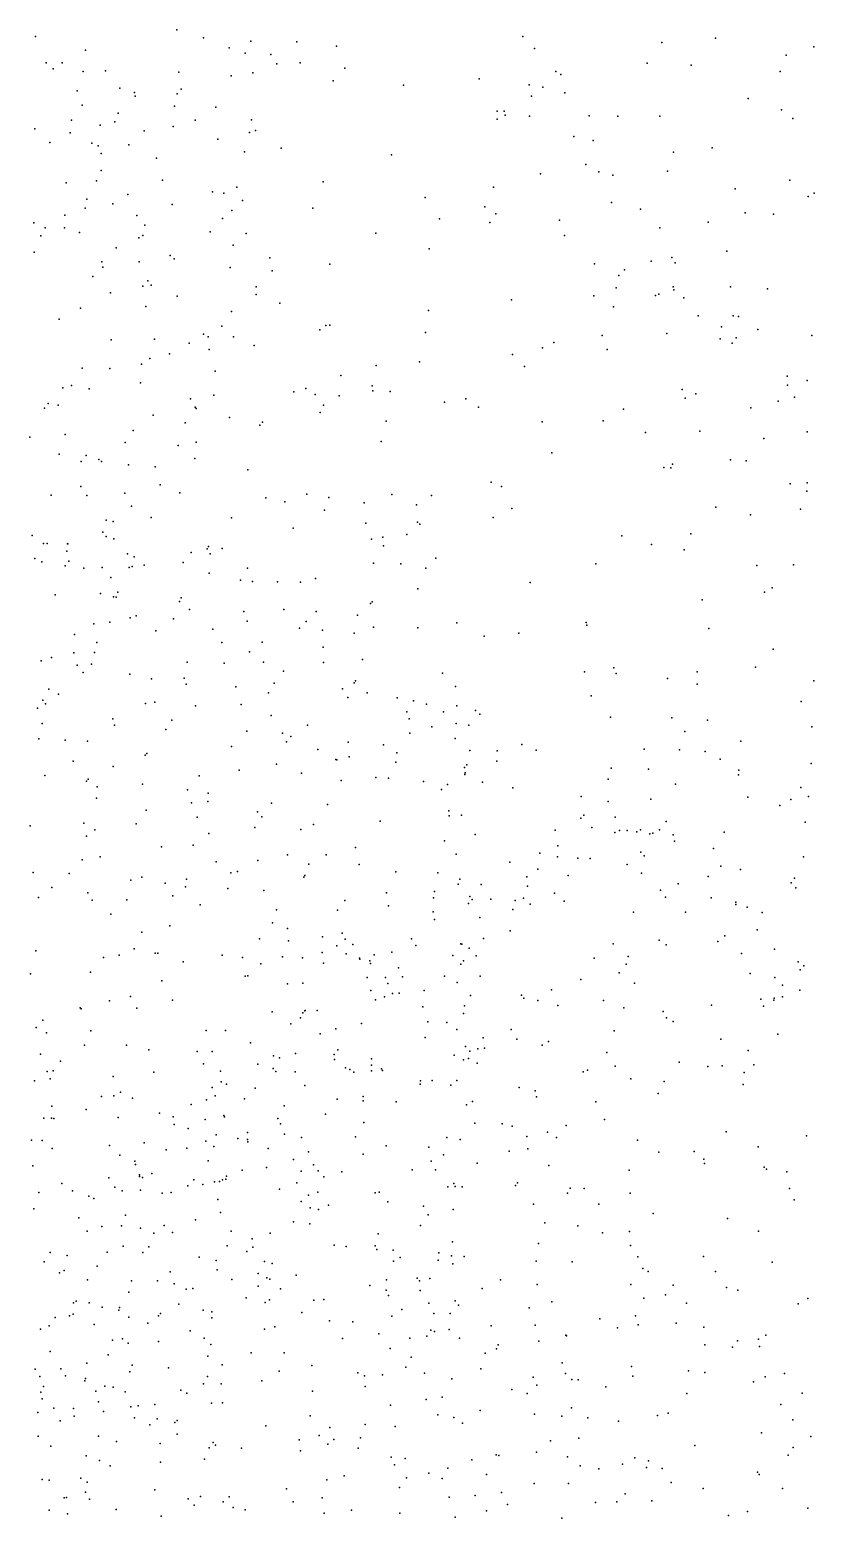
# Model space of a CAD drawing. Header units: metres. Extents: x -25 to 25, y -27.7 to 27.8.
# Drawn here: x 0.207 to 0.913, y -2.668 to -1.329 of the extents above; entities that cross this region are included whole.
import ezdxf

# ---------------------------------------------------------------- set-up
doc = ezdxf.new("R2010")
doc.units = ezdxf.units.M

msp = doc.modelspace()

# ---------------------------------------------------------------- linework, layer by layer
for p in [(0.2122, -1.3354, 10.229), (0.3394, -1.3293, 10.3843), (0.3634, -1.3366, 5.705), (0.6509, -1.3353, -5.2643), (0.8243, -1.3369, -5.6002), (0.2573, -1.3476, 16.4367), (0.3866, -1.3457, 5.7754), (0.4011, -1.3503, 6.1132), (0.4062, -1.3396, 5.9021), (0.4242, -1.3516, -13.1021), (0.4474, -1.3401, 20.7031), (0.4832, -1.344, -28.0215), (0.6615, -1.3462, 18.4857), (0.776, -1.3409, 17.9086), (0.888, -1.352, -5.7046), (0.9128, -1.3448, 4.0642), (0.222, -1.359, 11.182), (0.2283, -1.3645, -1.333), (0.2362, -1.3591, 16.7248), (0.4294, -1.3599, -4.9566), (0.4504, -1.3589, 8.0916), (0.4908, -1.3638, -5.023), (0.7628, -1.3594, -5.4333), (0.8024, -1.3611, 3.9296), (0.2552, -1.3668, 21.7826), (0.2754, -1.3663, 10.3442), (0.3414, -1.3674, -13.022), (0.3885, -1.3707, 10.8419), (0.4079, -1.3681, 10.6593), (0.4802, -1.3753, 22.0591), (0.5434, -1.379, -13.2035), (0.6115, -1.3735, -5.1761), (0.6567, -1.3787, 18.321), (0.6806, -1.3669, 18.1164), (0.6852, -1.3695, -5.5089), (0.8824, -1.3667, 18.8479), (0.2499, -1.3842, 5.4969), (0.2883, -1.3818, 26.429), (0.3015, -1.3856, 26.2651), (0.3021, -1.389, 11.0096), (0.3399, -1.387, -15.5383), (0.3433, -1.3828, 5.6411), (0.6587, -1.3891, 22.3791), (0.6688, -1.381, 18.2127), (0.6888, -1.3861, 18.5684), (0.8537, -1.3912, 17.8546), (0.2544, -1.397, -1.4054), (0.2866, -1.4043, 26.1635), (0.3375, -1.3979, 10.927), (0.3745, -1.3989, 10.7423), (0.6279, -1.4024, -5.8168), (0.6341, -1.4024, 23.0375), (0.8836, -1.4012, -6.4525), (0.2118, -1.4185, 25.9535), (0.2448, -1.4106, -1.076), (0.2706, -1.415, -12.9359), (0.2837, -1.412, 26.3473), (0.3363, -1.4162, 10.5978), (0.3561, -1.4107, 6.2942), (0.4066, -1.4103, -4.9117), (0.6278, -1.4097, 22.8736), (0.635, -1.4062, 22.6613), (0.657, -1.407, -5.2214), (0.7107, -1.4067, -13.3079), (0.7364, -1.4071, 18.6424), (0.7741, -1.4069, 17.9718), (0.8939, -1.4092, -5.6596), (0.2253, -1.4306, 26.555), (0.2436, -1.422, 26.0528), (0.263, -1.4314, -4.8161), (0.31, -1.4203, 10.4875), (0.3764, -1.4276, -21.4408), (0.405, -1.4216, 5.8783), (0.4102, -1.4199, -13.0648), (0.6967, -1.4252, -1.1896), (0.7142, -1.429, 23.5537), (0.2686, -1.4336, 20.943), (0.2713, -1.4406, -1.5253), (0.2963, -1.4329, -1.1609), (0.3213, -1.4447, 6.3813), (0.4003, -1.4391, 6.1325), (0.4334, -1.4357, 21.8939), (0.5327, -1.4419, -1.1153), (0.7866, -1.4395, -13.3499), (0.8212, -1.4355, -5.2858), (0.2714, -1.4558, 10.9182), (0.6669, -1.4588, -5.643), (0.7075, -1.4505, -5.2718), (0.7193, -1.4572, 22.2251), (0.781, -1.4566, -21.9108), (0.2399, -1.467, 26.4439), (0.2673, -1.4653, 5.5226), (0.3267, -1.4645, -1.4518), (0.3934, -1.4708, 5.8184), (0.4711, -1.4661, -4.954), (0.6246, -1.4708, -5.1397), (0.7319, -1.4602, 18.1402), (0.842, -1.4723, 23.9413), (0.8912, -1.4646, -5.6107), (0.2586, -1.4818, 10.8147), (0.2818, -1.4859, 6.4639), (0.2954, -1.4776, -0.9874), (0.3715, -1.4751, -13.0077), (0.3817, -1.4762, 6.2315), (0.3987, -1.4828, -4.8814), (0.5629, -1.4801, -13.1835), (0.7308, -1.4847, -13.299), (0.9076, -1.4793, 18.8037), (0.9132, -1.4764, 20.6899), (0.2387, -1.496, -1.6674), (0.2569, -1.4898, 10.642), (0.3036, -1.4964, -1.024), (0.3353, -1.4866, 5.648), (0.3806, -1.4991, -22.6304), (0.3889, -1.4919, -1.3079), (0.4618, -1.4897, -13.0873), (0.5758, -1.4995, -5.073), (0.6168, -1.4887, 20.7607), (0.6266, -1.4948, -13.2323), (0.7568, -1.4908, -5.3392), (0.8511, -1.4941, -5.5308), (0.8764, -1.4951, 17.9353), (0.2109, -1.5031, -4.7751), (0.2209, -1.5074, -12.8598), (0.2383, -1.5075, 10.7358), (0.2519, -1.5116, 6.5243), (0.3107, -1.505, -1.568), (0.3694, -1.511, -1.1177), (0.402, -1.5125, 5.9836), (0.5186, -1.5124, -13.1323), (0.6212, -1.5026, 7.4859), (0.6839, -1.5006, -5.2247), (0.7741, -1.5076, 22.4256), (0.8177, -1.5024, -5.4647), (0.217, -1.5147, 26.1632), (0.2848, -1.5256, 8.3963), (0.3053, -1.5166, 6.3937), (0.3088, -1.5143, 5.5886), (0.3901, -1.523, 5.8763), (0.5667, -1.5265, 7.6922), (0.6883, -1.5143, -15.3774), (0.2112, -1.5295, -0.8568), (0.272, -1.538, -4.8017), (0.3057, -1.5381, 6.7529), (0.3335, -1.5324, 6.9044), (0.337, -1.5354, -4.838), (0.4231, -1.5346, -1.2535), (0.7154, -1.5398, -28.2304), (0.7663, -1.5376, 18.3013), (0.7849, -1.5342, 18.1626), (0.7881, -1.5389, 18.5254), (0.8346, -1.5285, 18.6478), (0.2638, -1.5512, -1.7173), (0.2728, -1.543, 21.4116), (0.3874, -1.5431, 6.1061), (0.4252, -1.5463, -4.8947), (0.4771, -1.5402, 8.0858), (0.7374, -1.5503, -5.2965), (0.7423, -1.5454, 22.7192), (0.2799, -1.5659, 6.4439), (0.3088, -1.56, 21.1407), (0.3133, -1.5553, -12.9222), (0.3163, -1.559, -1.6453), (0.4108, -1.5607, 20.9901), (0.735, -1.5615, -21.583), (0.7862, -1.5606, 21.9408), (0.7867, -1.5633, -5.371), (0.8379, -1.5607, 18.0967), (0.8712, -1.5625, -13.3704), (0.2529, -1.5799, -12.8633), (0.3115, -1.5784, 5.6465), (0.3397, -1.5691, -0.9771), (0.4108, -1.5676, -1.0684), (0.4322, -1.5753, -1.4616), (0.6406, -1.5724, -13.2135), (0.7147, -1.5686, -23.0302), (0.7326, -1.5785, 20.8396), (0.7702, -1.5684, 23.2177), (0.7733, -1.5673, -6.0678), (0.7959, -1.5706, 23.4675), (0.2335, -1.5897, 6.562), (0.3887, -1.5827, 5.972), (0.5661, -1.5819, -5.0411), (0.8086, -1.5866, 18.4348), (0.8402, -1.5868, 7.3446), (0.8451, -1.5873, -6.2423), (0.3635, -1.6032, -12.9512), (0.3677, -1.6056, 6.181), (0.38, -1.596, 5.8984), (0.3905, -1.6056, -1.6045), (0.4682, -1.5992, -1.3628), (0.4736, -1.5955, -1.1047), (0.4771, -1.5952, -1.2906), (0.5633, -1.6016, -13.1413), (0.7224, -1.6043, -1.2053), (0.7806, -1.6025, 22.9297), (0.8298, -1.5966, 18.2165), (0.843, -1.6064, -5.4725), (0.8624, -1.5989, 18.6041), (0.911, -1.6045, 22.4183), (0.2803, -1.6082, -0.8471), (0.3193, -1.6078, 6.3311), (0.3507, -1.6113, 6.2529), (0.3687, -1.6169, 5.8115), (0.409, -1.6133, -1.0107), (0.6687, -1.6153, 21.6846), (0.6788, -1.6107, -5.1807), (0.7268, -1.6168, -13.261), (0.8284, -1.6075, -5.4196), (0.8394, -1.6111, 23.628), (0.3077, -1.6302, -12.8921), (0.3151, -1.6251, -15.4474), (0.3328, -1.6209, -1.0428), (0.519, -1.6312, -4.9746), (0.558, -1.6281, 7.0438), (0.6415, -1.6214, 20.9849), (0.6525, -1.6322, -21.155), (0.2543, -1.6338, 6.492), (0.2791, -1.6341, 6.4261), (0.3067, -1.647, -1.8114), (0.3739, -1.6364, 6.0941), (0.4871, -1.6402, -1.1541), (0.8888, -1.6409, -13.36), (0.9068, -1.6448, 21.0265), (0.237, -1.6513, 5.5422), (0.2446, -1.6492, 6.9622), (0.2605, -1.6524, 7.0328), (0.3728, -1.6581, 5.9357), (0.4448, -1.6549, -1.5813), (0.4557, -1.6521, -13.0197), (0.4639, -1.6574, -22.882), (0.4856, -1.6586, -1.5126), (0.5154, -1.6496, -13.077), (0.516, -1.6542, 21.341), (0.5315, -1.6546, 7.9289), (0.7942, -1.6529, -5.5657), (0.8065, -1.6568, -5.3848), (0.8891, -1.6491, 18.177), (0.8955, -1.6597, -21.9003), (0.2203, -1.6698, -0.7419), (0.2236, -1.6656, -1.9833), (0.2328, -1.6669, 6.8251), (0.3518, -1.6614, -20.992), (0.3561, -1.6689, 8.3243), (0.3568, -1.6701, -1.7601), (0.4686, -1.6735, -1.0368), (0.4715, -1.667, -4.9199), (0.5803, -1.6642, 21.1885), (0.5997, -1.6614, -13.1527), (0.6109, -1.6689, -5.0797), (0.7415, -1.6707, -5.2725), (0.7969, -1.6607, -13.2994), (0.8561, -1.6695, -15.2884), (0.8807, -1.6635, 21.4832), (0.3183, -1.6759, 6.5365), (0.347, -1.6828, 6.1913), (0.387, -1.6782, -0.9109), (0.4142, -1.6851, 7.2004), (0.4165, -1.6822, -1.6654), (0.5278, -1.6815, -1.2499), (0.6683, -1.682, -5.1539), (0.7231, -1.6811, 21.4479), (0.2071, -1.6959, 6.5848), (0.2391, -1.6935, -12.8088), (0.2931, -1.7006, 7.1473), (0.3002, -1.6899, 5.6939), (0.3568, -1.7002, -4.8392), (0.5235, -1.6996, -1.4088), (0.7614, -1.6917, -28.3826), (0.8101, -1.6903, -21.3548), (0.8677, -1.6969, -5.4857), (0.9067, -1.6911, 18.4044), (0.2335, -1.7112, 7.3129), (0.2579, -1.7124, 5.6243), (0.3407, -1.7034, 5.8313), (0.6771, -1.7099, -13.191), (0.2533, -1.7178, -2.048), (0.2694, -1.716, -4.7992), (0.2717, -1.7176, 6.3678), (0.2959, -1.7208, 6.9329), (0.3199, -1.7226, 7.0503), (0.3558, -1.715, -1.8326), (0.4034, -1.7253, -1.7634), (0.7779, -1.7232, -13.2609), (0.7841, -1.7235, 7.1536), (0.7855, -1.72, -5.351), (0.8379, -1.7163, -5.9695), (0.852, -1.7172, -13.3149), (0.2531, -1.7402, -2.2014), (0.3245, -1.7388, -1.9334), (0.6223, -1.7362, -5.1074), (0.6317, -1.7401, -13.1448), (0.8916, -1.7378, 22.9885), (0.9069, -1.737, -5.4692), (0.2265, -1.748, 6.6441), (0.2586, -1.7482, 6.7722), (0.2926, -1.7462, 7.2551), (0.3423, -1.7459, 7.1134), (0.4196, -1.7505, -0.9093), (0.4368, -1.7541, -28.0217), (0.4566, -1.7471, -4.9196), (0.4763, -1.7502, -0.9937), (0.533, -1.7473, -1.4651), (0.5687, -1.7483, -5.0463), (0.9064, -1.7443, 23.1922), (0.2987, -1.758, -2.1084), (0.4724, -1.7615, -1.6593), (0.508, -1.755, -1.577), (0.5552, -1.7567, -13.0644), (0.6411, -1.7599, -1.1781), (0.8247, -1.7588, -1.2309), (0.8559, -1.7656, -5.4688), (0.9008, -1.7607, -5.529), (0.276, -1.7706, 7.3268), (0.2822, -1.7717, -2.3008), (0.3165, -1.7681, 6.8665), (0.3886, -1.7685, -4.866), (0.4443, -1.7777, 8.1736), (0.5097, -1.7733, -13.0111), (0.5561, -1.7724, -1.3739), (0.5582, -1.7741, -1.2533), (0.6242, -1.7682, 6.876), (0.2093, -1.7843, 5.617), (0.2194, -1.7915, 7.4142), (0.2228, -1.7916, 6.5771), (0.2411, -1.7918, 5.6847), (0.2413, -1.7917, 24.4383), (0.2729, -1.7813, 6.2906), (0.2758, -1.7852, 8.4219), (0.2828, -1.7873, -12.7934), (0.368, -1.7941, -1.9717), (0.5148, -1.7877, -4.9914), (0.5248, -1.7858, -1.0552), (0.5256, -1.7935, 7.6965), (0.5466, -1.7835, -1.173), (0.7399, -1.7847, -13.2077), (0.7668, -1.7925, -21.0433), (0.8021, -1.7829, -5.3826), (0.2118, -1.805, 6.4952), (0.2404, -1.7984, 24.5269), (0.2422, -1.8074, -4.7943), (0.295, -1.8007, 5.8628), (0.3012, -1.8034, -2.4336), (0.3525, -1.7997, 6.9284), (0.3668, -1.7963, 7.1657), (0.3696, -1.8007, -2.0438), (0.3804, -1.7959, 7.0466), (0.5726, -1.8047, 6.7256), (0.796, -1.7972, -13.2539), (0.218, -1.8079, 24.2544), (0.2389, -1.8116, 6.3929), (0.2558, -1.8136, 6.6398), (0.2722, -1.813, 5.7741), (0.2967, -1.813, 6.1321), (0.2993, -1.8122, 6.7661), (0.31, -1.8109, -1.0686), (0.3452, -1.8087, 7.2671), (0.3686, -1.8181, -2.344), (0.4031, -1.8136, -0.8428), (0.5166, -1.8091, -1.6217), (0.541, -1.8097, -1.5378), (0.5637, -1.8138, -1.4361), (0.7167, -1.8099, -28.6327), (0.8614, -1.8114, -13.2916), (0.8945, -1.8106, 12.5123), (0.2802, -1.8221, 6.2153), (0.3967, -1.8246, -2.1186), (0.4077, -1.8258, 7.114), (0.43, -1.826, -12.9073), (0.4509, -1.8262, -1.8339), (0.4643, -1.823, -1.1341), (0.5563, -1.8323, -13.029), (0.6576, -1.8266, -5.1723), (0.8754, -1.8314, -5.4911), (0.23, -1.8377, 24.7172), (0.2707, -1.8365, 7.1811), (0.2826, -1.8394, -2.606), (0.285, -1.8397, -0.7214), (0.2865, -1.8354, 24.3305), (0.3419, -1.8437, -0.7689), (0.3435, -1.8404, -2.5108), (0.5137, -1.8455, -1.6816), (0.5154, -1.844, -20.7992), (0.8124, -1.8423, 7.0163), (0.8683, -1.8352, 12.2956), (0.2976, -1.8585, 24.6095), (0.303, -1.8566, 6.7079), (0.3364, -1.8592, 24.4638), (0.3509, -1.8508, -12.8226), (0.3997, -1.8526, 7.2078), (0.4027, -1.8613, 6.9388), (0.4358, -1.8508, 7.3979), (0.4648, -1.8528, -0.9028), (0.5022, -1.8559, -0.967), (0.2474, -1.8734, 6.2651), (0.2649, -1.8637, 7.438), (0.2792, -1.8622, 5.9369), (0.3205, -1.8699, 7.3806), (0.372, -1.8686, 6.8307), (0.4498, -1.8677, -2.3075), (0.4559, -1.8618, -1.8967), (0.4707, -1.8694, -4.9572), (0.4992, -1.8721, -1.769), (0.5166, -1.8668, -5.0102), (0.5565, -1.8673, -1.0552), (0.5914, -1.8628, -1.2768), (0.6474, -1.872, -13.0978), (0.7078, -1.8626, -23.2125), (0.7086, -1.8649, -13.1546), (0.8183, -1.8679, -5.4138), (0.2676, -1.8806, -2.7404), (0.3801, -1.8805, -4.8808), (0.4162, -1.8802, -2.55), (0.4713, -1.8847, -2.2321), (0.6161, -1.8748, -5.1293), (0.8763, -1.8864, 12.0281), (0.2173, -1.897, 6.4603), (0.2267, -1.8939, -0.6513), (0.2469, -1.8897, 5.8508), (0.2497, -1.901, -22.7473), (0.2628, -1.9, 6.0077), (0.2654, -1.8895, 6.5826), (0.3488, -1.8983, 24.2484), (0.3822, -1.8991, -0.7852), (0.4049, -1.8888, -12.8501), (0.4174, -1.8983, -2.6636), (0.4715, -1.8985, -2.0137), (0.5066, -1.8958, -2.3668), (0.2552, -1.9075, -12.7022), (0.2972, -1.9089, -4.8453), (0.3167, -1.9132, -0.7259), (0.346, -1.9127, -2.8212), (0.4354, -1.9062, 7.0018), (0.5787, -1.9081, -1.5215), (0.7064, -1.9068, 6.7418), (0.7327, -1.9032, -28.9177), (0.7349, -1.9084, -5.3061), (0.781, -1.9129, -13.1882), (0.8077, -1.9069, 12.3332), (0.8603, -1.9028, 12.7477), (0.2242, -1.9224, 7.5173), (0.2331, -1.9271, -2.9726), (0.3479, -1.9181, 6.7619), (0.3927, -1.9203, 7.3183), (0.422, -1.9258, 8.0944), (0.4272, -1.9172, 7.208), (0.4885, -1.9221, -1.9434), (0.4991, -1.9167, -2.6191), (0.5004, -1.9151, -12.9265), (0.5109, -1.9259, -1.8616), (0.5902, -1.9201, -1.415), (0.8077, -1.9181, 12.6311), (0.9129, -1.915, 11.8504), (0.2142, -1.9397, 24.0033), (0.2188, -1.9325, 24.9084), (0.2212, -1.9357, 5.9301), (0.3113, -1.9354, 7.4231), (0.3198, -1.9341, 6.6994), (0.3563, -1.9375, -2.8878), (0.3974, -1.9362, -4.9201), (0.4933, -1.93, -2.6993), (0.5378, -1.9302, -1.7616), (0.5525, -1.933, -5.0905), (0.5642, -1.9361, -1.612), (0.5915, -1.9374, -2.4908), (0.7125, -1.9286, -20.8749), (0.9015, -1.9337, -13.2575), (0.2183, -1.9533, 6.029), (0.2818, -1.9491, 7.296), (0.2834, -1.9549, 6.6037), (0.3351, -1.9504, 1.852), (0.4243, -1.9461, 6.9093), (0.4572, -1.9549, 7.7383), (0.5465, -1.9429, -1.6805), (0.5487, -1.9493, -28.3689), (0.5795, -1.943, -1.117), (0.5909, -1.9534, -1.1667), (0.6023, -1.9549, -2.6314), (0.6084, -1.9417, -2.39), (0.6122, -1.945, -2.5577), (0.7299, -1.9477, -13.1182), (0.7851, -1.9482, 12.7252), (0.817, -1.9505, 11.9987), (0.2153, -1.9672, -4.8219), (0.3297, -1.9589, -4.8849), (0.4025, -1.9602, 24.6267), (0.4345, -1.9622, -0.827), (0.4422, -1.965, 7.8967), (0.5493, -1.962, -2.746), (0.569, -1.9563, -2.1871), (0.5899, -1.967, -1.4808), (0.7967, -1.9606, 12.8409), (0.9111, -1.9565, -1.2413), (0.239, -1.9685, -0.6464), (0.259, -1.9692, -12.6639), (0.3109, -1.9818, 24.8346), (0.3124, -1.9805, -3.042), (0.3887, -1.9741, -2.9583), (0.4381, -1.9698, -2.8968), (0.4664, -1.9767, 24.3474), (0.4938, -1.9703, -2.8409), (0.5255, -1.9727, -2.048), (0.5375, -1.9798, -12.9218), (0.6031, -1.9777, -1.319), (0.6279, -1.978, -2.2467), (0.65, -1.9724, -5.2174), (0.663, -1.9775, -2.4168), (0.7602, -1.9764, 12.1894), (0.7919, -1.9772, -5.3996), (0.8149, -1.9785, 12.9934), (0.8471, -1.9694, 11.8176), (0.2462, -1.9873, 6.5294), (0.2822, -1.9922, 8.326), (0.4292, -1.99, 7.2793), (0.4826, -1.9857, 24.4677), (0.4834, -1.9861, -12.8643), (0.4946, -1.9833, -0.9175), (0.5366, -1.9883, -1.9264), (0.5983, -1.9931, -1.2285), (0.6005, -1.9907, -1.3904), (0.6275, -1.9873, -2.7131), (0.7303, -1.9935, 12.3998), (0.764, -1.9945, 12.054), (0.8284, -1.9855, -13.1795), (0.9105, -1.9895, 13.1433), (0.2208, -2.0003, -3.1674), (0.2581, -2.0054, 23.3741), (0.2598, -2.0034, 7.5143), (0.3087, -2.008, 7.4601), (0.3595, -2.0006, 2.0075), (0.3955, -1.9955, 24.1245), (0.4516, -1.9982, 6.9594), (0.4874, -2.0048, 24.2692), (0.5187, -2.0019, 6.5388), (0.53, -2.0027, -5.094), (0.5614, -2.0055, -1.7635), (0.583, -2.0082, -1.6008), (0.5986, -1.9992, -2.1041), (0.5991, -1.9978, -2.8068), (0.6147, -2.0061, -12.9818), (0.7277, -2.0035, 12.2746), (0.7883, -2.008, 11.8663), (0.8449, -1.9995, -5.4716), (0.8452, -1.9955, 11.6669), (0.2673, -2.0207, 23.9337), (0.2679, -2.0103, 24.9489), (0.3491, -2.013, -12.7207), (0.3677, -2.0162, 6.7638), (0.5776, -2.0129, -15.3075), (0.6418, -2.0112, 1.8465), (0.7035, -2.0191, -2.6276), (0.766, -2.0215, -13.0988), (0.8535, -2.0196, 11.5046), (0.8922, -2.0217, -13.1918), (0.901, -2.011, -5.5362), (0.9081, -2.019, 6.8266), (0.3118, -2.0313, 7.4528), (0.3527, -2.0247, 3.2791), (0.3673, -2.0235, -3.0777), (0.412, -2.0328, 24.7501), (0.4246, -2.025, -3.0297), (0.4752, -2.0262, 7.0348), (0.5843, -2.0321, -2.883), (0.7276, -2.0236, -2.5294), (0.8822, -2.0273, 13.2236), (0.2074, -2.0456, 22.9382), (0.2558, -2.043, -0.6456), (0.3028, -2.0436, -3.1664), (0.3577, -2.0378, -4.942), (0.4096, -2.0469, 7.3474), (0.4161, -2.0373, -28.1539), (0.4511, -2.0488, 6.898), (0.4626, -2.0444, -5.0384), (0.5226, -2.0412, -0.9547), (0.5847, -2.0364, -1.0881), (0.5956, -2.0359, -1.5093), (0.7031, -2.0385, -2.7176), (0.7058, -2.0359, 12.8923), (0.7129, -2.0469, 11.9908), (0.7341, -2.0376, 13.0264), (0.7798, -2.0415, 13.1785), (0.9051, -2.0422, 13.3166), (0.2583, -2.0549, -12.5911), (0.2656, -2.0491, -20.9145), (0.3683, -2.0523, 7.6248), (0.5805, -2.059, -1.6866), (0.608, -2.0532, -1.3422), (0.68, -2.0495, 12.6377), (0.7337, -2.0514, 11.8103), (0.738, -2.0496, 11.6965), (0.7449, -2.0498, -5.3719), (0.7534, -2.0509, -2.3552), (0.7568, -2.049, 11.6069), (0.7652, -2.0527, -2.4649), (0.7679, -2.052, 11.4545), (0.7739, -2.0492, 11.3564), (0.7863, -2.0536, 11.2478), (0.7873, -2.0593, -1.1992), (0.8321, -2.0513, 11.1542), (0.2705, -2.0733, -1.0871), (0.3256, -2.0643, 6.6688), (0.3542, -2.063, -0.7297), (0.4392, -2.0717, -3.0902), (0.474, -2.0715, 7.1936), (0.5004, -2.0649, -3.0244), (0.5908, -2.0709, -2.9456), (0.6661, -2.0702, 12.4657), (0.6822, -2.0733, 11.8879), (0.6825, -2.0635, 13.1123), (0.7004, -2.0745, 13.2137), (0.7116, -2.075, -2.8139), (0.757, -2.0692, 13.2985), (0.7601, -2.0726, -2.6933), (0.8224, -2.0658, 13.3562), (0.9036, -2.0734, 1.9111), (0.2102, -2.0876, 23.659), (0.2425, -2.0884, 7.5567), (0.2542, -2.076, -3.2571), (0.3749, -2.0778, 24.8911), (0.3881, -2.0879, 6.7669), (0.3941, -2.0866, -3.154), (0.4123, -2.0768, 24.0113), (0.4582, -2.08, 7.2692), (0.5037, -2.0803, -12.825), (0.5366, -2.087, 24.5913), (0.5744, -2.0879, -5.1812), (0.6392, -2.0782, 12.7895), (0.6644, -2.0844, 6.5151), (0.7449, -2.0803, -2.226), (0.7578, -2.0882, 11.0879), (0.8292, -2.0819, -5.4662), (0.8468, -2.0849, -23.4942), (0.2271, -2.101, -3.3219), (0.2981, -2.0943, 1.6311), (0.3079, -2.0918, 8.1587), (0.3291, -2.0971, -3.2304), (0.3474, -2.1004, 23.9137), (0.3483, -2.0935, 7.4422), (0.3855, -2.102, 2.2792), (0.4538, -2.0916, -12.7681), (0.4546, -2.0902, -0.8269), (0.5928, -2.0981, -1.122), (0.5943, -2.0935, -1.5938), (0.6133, -2.0982, 11.2601), (0.6545, -2.0914, 12.346), (0.6552, -2.0998, 12.0446), (0.6917, -2.0902, -12.9905), (0.7907, -2.0977, 11.0049), (0.8176, -2.0911, -13.0947), (0.8923, -2.0967, 14.5487), (0.8954, -2.0927, 13.4643), (0.8965, -2.1013, -13.1346), (0.2151, -2.1101, 6.5326), (0.2593, -2.1059, 6.5228), (0.2632, -2.1124, 2.4511), (0.2946, -2.1121, 7.5049), (0.3359, -2.1086, 24.9778), (0.4179, -2.1036, -1.1307), (0.4908, -2.1127, 24.0609), (0.5283, -2.1058, 24.1534), (0.5705, -2.1103, -12.8647), (0.5715, -2.1045, -3.0318), (0.6021, -2.1154, 11.6205), (0.6032, -2.109, 11.1507), (0.6054, -2.1118, -1.4389), (0.6222, -2.1116, -1.9337), (0.6441, -2.1127, -23.2351), (0.6514, -2.1106, -12.9357), (0.6795, -2.106, -2.9138), (0.6881, -2.1132, 1.7162), (0.7748, -2.1033, 13.4186), (0.7794, -2.1098, -2.8016), (0.8203, -2.1103, 14.457), (0.8426, -2.1143, 14.6267), (0.28, -2.1251, -4.9444), (0.3604, -2.1165, -12.6543), (0.4291, -2.1212, 7.3252), (0.4842, -2.1214, -5.1117), (0.5301, -2.1174, 24.6767), (0.5702, -2.1228, 11.3749), (0.6123, -2.128, 12.5238), (0.642, -2.1208, -2.9901), (0.6575, -2.1161, 13.3363), (0.7506, -2.1231, -2.1383), (0.7974, -2.1233, -2.2564), (0.8427, -2.1162, 10.9174), (0.8527, -2.1188, -2.5873), (0.8663, -2.1234, -5.5112), (0.308, -2.1411, 6.6549), (0.3332, -2.1354, 2.7557), (0.4256, -2.1328, -22.9818), (0.4392, -2.1377, 3.093), (0.4884, -2.1421, 24.7713), (0.5714, -2.1297, 11.4807), (0.6395, -2.14, -5.2958), (0.8619, -2.139, -2.3835), (0.414, -2.1471, -3.2383), (0.4401, -2.1488, -12.7039), (0.4707, -2.1452, 7.1766), (0.4836, -2.1534, -0.8791), (0.4909, -2.1475, 7.0895), (0.4979, -2.1523, -12.7569), (0.5507, -2.1471, 13.2041), (0.5547, -2.153, -12.8114), (0.595, -2.1515, -1.677), (0.596, -2.1518, 24.5096), (0.6025, -2.1555, 24.2831), (0.6155, -2.1467, 11.0132), (0.7323, -2.1515, -5.4054), (0.7735, -2.1484, -2.8813), (0.78, -2.1525, -12.999), (0.8263, -2.1496, -15.196), (0.8328, -2.1445, 13.5587), (0.2126, -2.1579, -12.4395), (0.2735, -2.1639, 23.1229), (0.2875, -2.1619, 23.322), (0.301, -2.156, 7.8014), (0.32, -2.16, -5.0036), (0.3224, -2.1601, -12.5708), (0.3452, -2.1677, -3.3228), (0.3804, -2.1617, 7.3786), (0.3985, -2.164, -5.0601), (0.4346, -2.1634, 6.8687), (0.4525, -2.1643, 6.9405), (0.4703, -2.1595, 7.0179), (0.4715, -2.169, -28.698), (0.492, -2.1607, 23.9829), (0.504, -2.1644, 13.0908), (0.5042, -2.1653, 12.9546), (0.5133, -2.1668, -3.1745), (0.5137, -2.1692, 11.2739), (0.517, -2.1615, 12.8651), (0.5331, -2.1592, 12.7706), (0.5878, -2.1622, 13.3519), (0.5976, -2.1668, -1.7512), (0.6089, -2.1624, -1.2877), (0.7151, -2.1645, 14.5149), (0.7458, -2.1629, 14.6418), (0.8476, -2.1603, 2.0534), (0.8773, -2.1563, 14.7803), (0.8987, -2.1677, -2.482), (0.2077, -2.1787, 7.5855), (0.2619, -2.177, -3.4063), (0.4011, -2.1807, 23.8483), (0.4034, -2.1804, 2.5043), (0.415, -2.1695, 24.9184), (0.5107, -2.1819, 11.5408), (0.5273, -2.182, -0.9664), (0.539, -2.1731, 11.6554), (0.5427, -2.1813, -5.2167), (0.5803, -2.1806, 12.385), (0.5951, -2.17, 12.2909), (0.6124, -2.1806, -3.1009), (0.7376, -2.1777, -2.0544), (0.7439, -2.1699, -2.9518), (0.8556, -2.1784, 1.706), (0.8776, -2.1818, -21.0562), (0.9004, -2.1749, -2.6469), (0.9038, -2.1715, 14.1295), (0.326, -2.185, 7.4411), (0.4392, -2.1876, -0.8278), (0.453, -2.187, -5.1382), (0.514, -2.1935, 11.0887), (0.5294, -2.1874, 12.6555), (0.5396, -2.1961, 12.5439), (0.562, -2.1937, 11.9885), (0.5917, -2.1863, -1.1603), (0.6766, -2.1929, -3.0566), (0.7031, -2.1836, 14.3451), (0.7513, -2.1871, 14.2523), (0.8845, -2.1889, -29.2467), (0.9002, -2.1932, -2.7513), (0.2525, -2.2093, 25.1566), (0.2789, -2.2028, -0.6783), (0.2979, -2.1991, 23.6998), (0.3357, -2.2023, -28.2776), (0.5183, -2.2021, -20.8608), (0.5264, -2.1994, 11.7845), (0.5335, -2.1964, 2.2982), (0.5609, -2.2084, 12.1313), (0.5984, -2.2074, 24.1349), (0.6038, -2.198, -1.5425), (0.6497, -2.1978, 14.5946), (0.6518, -2.2006, 14.4185), (0.6644, -2.2025, -5.3663), (0.6823, -2.2072, 10.853), (0.7236, -2.2027, -12.9003), (0.7419, -2.2093, -3.0167), (0.8207, -2.2068, 6.4733), (0.8651, -2.2013, -2.8468), (0.8675, -2.2077, 10.78), (0.8767, -2.2024, -13.013), (0.8771, -2.2006, 13.6642), (0.8845, -2.1993, -2.2799), (0.2188, -2.2204, -0.6263), (0.2534, -2.21, 6.608), (0.3035, -2.2096, -28.0167), (0.4254, -2.2128, -12.6327), (0.4507, -2.2181, 12.8544), (0.453, -2.2137, 7.1929), (0.4548, -2.2119, 11.4007), (0.4549, -2.2116, -3.2826), (0.4658, -2.2117, 13.2084), (0.5655, -2.2218, -28.8967), (0.5824, -2.2225, 13.4617), (0.5974, -2.2142, 10.8877), (0.7772, -2.2126, 14.1401), (0.7801, -2.2183, 14.8308), (0.7862, -2.2215, 13.6499), (0.2129, -2.2268, 8.0097), (0.2222, -2.2316, 3.8212), (0.262, -2.23, 23.5929), (0.366, -2.2296, -3.3806), (0.3832, -2.2296, -0.7772), (0.442, -2.2235, 11.2311), (0.4686, -2.2326, 7.1145), (0.4825, -2.228, -12.6748), (0.5058, -2.2234, 23.9086), (0.5629, -2.2358, -3.2206), (0.5916, -2.2288, 24.6538), (0.6153, -2.2361, 24.5625), (0.6405, -2.2286, 24.3695), (0.733, -2.2299, -1.9789), (0.8803, -2.233, 14.8984), (0.2563, -2.2427, -12.4013), (0.2941, -2.2429, -12.4608), (0.3143, -2.2469, 6.705), (0.3578, -2.2485, 7.3796), (0.3712, -2.2486, 25.0387), (0.4057, -2.2407, 13.0482), (0.4844, -2.2471, -0.908), (0.5994, -2.2439, 14.3388), (0.6033, -2.2481, -1.3131), (0.6105, -2.2462, -1.67), (0.6165, -2.2454, 13.546), (0.6455, -2.2375, -3.1458), (0.6683, -2.2427, -12.8263), (0.6739, -2.2394, 14.2263), (0.7266, -2.2494, -5.4306), (0.8291, -2.2373, 14.0278), (0.8538, -2.2477, 13.7544), (0.2167, -2.2509, 23.5217), (0.2348, -2.2572, -5.0321), (0.3636, -2.2597, 6.7901), (0.4125, -2.2598, 11.5331), (0.4264, -2.2523, 11.1101), (0.432, -2.2542, 13.3069), (0.4463, -2.2504, 11.6688), (0.481, -2.2512, 12.5989), (0.4815, -2.2558, -5.2191), (0.5147, -2.255, 12.0656), (0.5148, -2.2607, 12.3996), (0.589, -2.2519, 3.1406), (0.5975, -2.2559, -1.2407), (0.6021, -2.2548, -1.4463), (0.6097, -2.259, 14.7081), (0.7339, -2.2616, -12.8544), (0.7917, -2.2581, -2.0334), (0.8173, -2.2619, -12.9159), (0.8304, -2.2615, -5.4972), (0.8588, -2.2604, -2.1157), (0.2113, -2.2748, 7.5502), (0.2228, -2.2666, 25.2566), (0.2255, -2.273, -1.0557), (0.2282, -2.2658, 4.0036), (0.2822, -2.2709, 3.7347), (0.3188, -2.2672, -5.1011), (0.3788, -2.2662, 23.6658), (0.3794, -2.2757, 13.1856), (0.4262, -2.2637, 6.9236), (0.4286, -2.2664, 7.2371), (0.4459, -2.2667, 11.0244), (0.4913, -2.2631, 13.4106), (0.4953, -2.2646, 12.5037), (0.4987, -2.2672, 2.589), (0.5146, -2.2659, 2.8374), (0.5236, -2.2641, -0.9821), (0.5247, -2.2656, 24.8194), (0.5588, -2.2749, 10.8439), (0.5692, -2.2745, -5.3129), (0.5915, -2.2747, 14.2361), (0.7051, -2.2669, 10.757), (0.7091, -2.2652, 13.6611), (0.7481, -2.273, 14.0219), (0.7781, -2.2755, 13.7878), (0.8502, -2.2675, -2.9805), (0.2718, -2.2889, -3.5222), (0.2828, -2.2883, 23.4609), (0.2887, -2.2851, 3.9395), (0.3712, -2.2809, -1.106), (0.3741, -2.2885, -3.4441), (0.3842, -2.2779, 3.4207), (0.4101, -2.2814, 1.6498), (0.4548, -2.2791, 7.0473), (0.5073, -2.2891, 12.2594), (0.5584, -2.2779, -1.0474), (0.5862, -2.2787, 24.7284), (0.6475, -2.2808, 14.8204), (0.662, -2.284, 24.4482), (0.6633, -2.2893, -1.1593), (0.7726, -2.2863, -3.0855), (0.8492, -2.2782, -1.2023), (0.2271, -2.2977, -21.1711), (0.2578, -2.3007, -5.0906), (0.2995, -2.2906, 7.446), (0.3523, -2.2962, -12.4785), (0.3661, -2.2919, 23.5817), (0.4004, -2.2912, 6.5907), (0.436, -2.2974, 11.8178), (0.4837, -2.2914, -12.6188), (0.5073, -2.2928, 14.653), (0.5368, -2.2937, 23.8483), (0.6002, -2.2966, -1.5176), (0.6056, -2.2935, -1.5912), (0.7166, -2.2938, 14.8822), (0.2198, -2.3084, 14.7262), (0.2267, -2.3085, 14.8121), (0.2288, -2.3089, 14.5987), (0.2867, -2.308, 4.0371), (0.3238, -2.3039, 3.641), (0.3361, -2.3072, 13.0607), (0.3371, -2.3142, -0.7563), (0.3649, -2.3098, 3.8369), (0.3817, -2.306, 11.6107), (0.3824, -2.3072, 7.3251), (0.4305, -2.3087, 6.9872), (0.4329, -2.3135, -21.0797), (0.4734, -2.3049, 14.4132), (0.5078, -2.3125, -5.2893), (0.6077, -2.3131, 10.7416), (0.6324, -2.3136, 14.0598), (0.6413, -2.3158, -1.7528), (0.6898, -2.3152, 2.3472), (0.7244, -2.3098, 13.901), (0.2086, -2.3282, 14.8954), (0.2182, -2.3285, 3.4349), (0.3498, -2.3178, 11.443), (0.3657, -2.3292, 3.9676), (0.375, -2.3234, -5.1988), (0.3943, -2.3268, 10.981), (0.4031, -2.3215, 12.676), (0.4031, -2.3277, 3.7531), (0.4035, -2.3298, 3.6663), (0.4364, -2.323, 7.1294), (0.4517, -2.3259, 23.6114), (0.5002, -2.3253, -3.3718), (0.5824, -2.3258, 3.2852), (0.5944, -2.3277, -1.4375), (0.6544, -2.325, -3.2347), (0.6732, -2.321, 13.7664), (0.6811, -2.3258, 24.2534), (0.754, -2.3282, -20.8964), (0.8339, -2.3207, 10.6547), (0.9062, -2.3245, -5.5733), (0.2272, -2.3358, 4.2042), (0.2789, -2.333, 4.1353), (0.2883, -2.3417, -12.3196), (0.3101, -2.3306, 14.6387), (0.3299, -2.3371, 11.2312), (0.3486, -2.3356, 23.3852), (0.3727, -2.3339, 3.5974), (0.4216, -2.3358, 23.5007), (0.4581, -2.3389, 13.5149), (0.5073, -2.3409, 23.6921), (0.5279, -2.3333, 13.586), (0.5662, -2.3346, 14.1188), (0.5796, -2.3415, 13.6776), (0.6387, -2.3381, 24.0086), (0.6555, -2.336, 24.5822), (0.7733, -2.3391, -12.8029), (0.805, -2.3386, -5.4901), (0.8626, -2.3344, -2.0586), (0.2099, -2.3515, -12.1703), (0.3018, -2.3471, 7.3956), (0.3022, -2.3503, 13.1654), (0.3676, -2.3469, 6.8593), (0.3982, -2.3552, 4.0295), (0.4203, -2.353, -5.244), (0.4445, -2.3457, -3.4377), (0.4514, -2.3561, -0.9037), (0.4624, -2.3505, 12.3954), (0.4668, -2.3559, 12.1885), (0.4881, -2.3568, 14.8208), (0.5513, -2.3551, -5.3579), (0.5683, -2.3473, -1.1589), (0.5723, -2.3549, -3.3349), (0.6098, -2.3491, 23.9233), (0.6743, -2.351, 3.0157), (0.7465, -2.3552, -1.8965), (0.8137, -2.3453, -24.1812), (0.8144, -2.3492, -1.9885), (0.8682, -2.3526, -3.0438), (0.8703, -2.3543, -12.8279), (0.8885, -2.3567, -15.2191), (0.2359, -2.3672, 6.6756), (0.2782, -2.3622, 6.7388), (0.3059, -2.3596, 14.4836), (0.306, -2.3609, 14.8569), (0.3085, -2.3618, -3.5644), (0.3171, -2.3583, 11.1503), (0.3493, -2.3695, 3.4422), (0.3547, -2.3641, -12.3944), (0.3629, -2.3683, 13.4204), (0.3733, -2.3659, 4.1111), (0.3779, -2.3656, 14.7401), (0.3807, -2.3641, 14.3597), (0.3837, -2.3635, 6.9372), (0.3843, -2.3608, 3.5155), (0.4476, -2.3667, 14.2556), (0.4719, -2.3612, 23.4283), (0.5889, -2.3673, 13.7772), (0.5899, -2.3701, -1.5492), (0.6444, -2.369, 2.8088), (0.6462, -2.3667, -12.6875), (0.2153, -2.3755, 14.4347), (0.2457, -2.3738, -28.3777), (0.2603, -2.3786, 14.9541), (0.2649, -2.3809, 13.039), (0.2838, -2.3705, 12.9507), (0.2904, -2.3739, -5.2051), (0.3069, -2.3733, 4.1973), (0.3264, -2.3761, 25.1757), (0.3345, -2.3755, 23.2233), (0.3765, -2.3818, 7.2147), (0.432, -2.3725, 12.0042), (0.4514, -2.3834, 24.9933), (0.4579, -2.3778, 23.3423), (0.4663, -2.3752, 3.7874), (0.518, -2.3756, -1.0328), (0.5217, -2.3751, 10.7608), (0.5835, -2.3703, -12.6293), (0.5964, -2.3703, 1.67), (0.6911, -2.3759, 10.6541), (0.6936, -2.3714, 24.1301), (0.706, -2.3719, 24.3535), (0.7474, -2.376, 14.9992), (0.8909, -2.3718, 1.6817), (0.895, -2.3819, 10.5833), (0.2108, -2.3899, -5.1593), (0.2932, -2.3956, 11.5185), (0.3788, -2.3933, 12.5926), (0.4595, -2.3891, 3.9692), (0.467, -2.3907, 3.6071), (0.4759, -2.3867, -5.3164), (0.5295, -2.3838, 24.8799), (0.5616, -2.3876, 23.637), (0.5656, -2.3954, 13.8685), (0.5883, -2.3905, 10.6831), (0.6605, -2.3858, -3.2795), (0.7192, -2.386, -3.2185), (0.7683, -2.3942, -12.733), (0.2513, -2.3981, 3.334), (0.2589, -2.41, 4.3086), (0.2721, -2.406, 11.259), (0.2898, -2.4053, 12.781), (0.3067, -2.4073, 23.1394), (0.328, -2.4051, 10.9875), (0.3563, -2.3999, -0.82), (0.3883, -2.4101, 25.0982), (0.4445, -2.4017, 4.0696), (0.4592, -2.4034, -12.4704), (0.5588, -2.405, -1.2017), (0.6708, -2.4027, -23.4595), (0.7005, -2.4054, 24.0066), (0.835, -2.3987, -5.5143), (0.8629, -2.41, 15.082), (0.2913, -2.4235, -3.6344), (0.3189, -2.4118, 6.8453), (0.3356, -2.4112, -12.2949), (0.3847, -2.4232, 13.5578), (0.4074, -2.4171, -12.3964), (0.4235, -2.4119, 12.1121), (0.481, -2.4227, 3.5302), (0.5181, -2.4234, 13.7506), (0.5208, -2.4125, 14.0113), (0.5876, -2.4197, 24.7863), (0.6651, -2.4212, 24.6006), (0.7225, -2.4116, -24.4293), (0.747, -2.4105, 2.5101), (0.7477, -2.4229, -23.918), (0.2256, -2.4294, 13.1788), (0.2407, -2.4321, 13.3029), (0.2769, -2.4289, -12.1703), (0.309, -2.4293, 14.2497), (0.3143, -2.4242, 12.6717), (0.3595, -2.4336, 3.3484), (0.375, -2.4364, 11.9561), (0.4025, -2.4283, -22.9136), (0.4079, -2.4244, 23.163), (0.4918, -2.424, 23.2547), (0.5195, -2.4267, 3.929), (0.5342, -2.4273, 3.7664), (0.5346, -2.437, -1.1431), (0.5404, -2.4339, -3.4302), (0.5747, -2.4361, -1.421), (0.5754, -2.4296, -1.5007), (0.5868, -2.4322, -12.5585), (0.598, -2.4328, -5.3861), (0.6628, -2.4371, 23.7394), (0.7544, -2.4333, -1.8746), (0.8136, -2.4329, -3.1645), (0.22, -2.4377, 7.4291), (0.2339, -2.4476, -5.2559), (0.2382, -2.4454, -12.0743), (0.2678, -2.4416, 11.6067), (0.3336, -2.4466, 7.2283), (0.3758, -2.4448, 12.5104), (0.4127, -2.4483, 12.1984), (0.4185, -2.4375, 12.2881), (0.4252, -2.4392, 13.6329), (0.4468, -2.4496, 3.4031), (0.588, -2.4394, 23.4343), (0.6952, -2.4376, 15.0272), (0.759, -2.4436, 10.5648), (0.7636, -2.4463, 24.2943), (0.8243, -2.4464, -1.9539), (0.8753, -2.438, -12.7275), (0.2592, -2.454, 11.0831), (0.2988, -2.4547, 7.3167), (0.322, -2.4549, 6.9022), (0.3371, -2.4575, 6.9757), (0.3478, -2.4624, 10.8705), (0.3539, -2.4617, 4.2904), (0.3891, -2.4537, 14.1627), (0.4127, -2.4595, 14.9228), (0.4205, -2.4522, 4.1946), (0.4231, -2.4534, -0.9314), (0.4327, -2.4621, -3.5581), (0.5131, -2.459, 4.065), (0.5279, -2.4631, 24.9188), (0.5283, -2.454, 3.9929), (0.5557, -2.4525, 14.9674), (0.5578, -2.4548, 3.6217), (0.5585, -2.4636, -1.3236), (0.5673, -2.4527, 3.6941), (0.6143, -2.4616, -1.6799), (0.6309, -2.4539, 23.5084), (0.6639, -2.458, -12.5879), (0.7481, -2.4581, 24.4119), (0.7861, -2.4586, 24.1882), (0.8343, -2.4609, 2.8377), (0.8443, -2.4633, 10.5206), (0.2466, -2.4746, 13.3888), (0.249, -2.4731, 6.8002), (0.2607, -2.4746, 12.7156), (0.2964, -2.4651, 4.3481), (0.3413, -2.4757, 3.2782), (0.4019, -2.4701, -15.4782), (0.4191, -2.4743, 3.3369), (0.423, -2.4718, 10.7674), (0.4628, -2.4723, -12.3818), (0.4719, -2.4715, 23.1296), (0.5301, -2.468, -12.463), (0.5662, -2.4748, 10.6342), (0.5899, -2.4728, 23.3188), (0.5929, -2.4768, -1.6109), (0.6769, -2.4736, -21.0958), (0.7599, -2.4703, -24.6829), (0.7793, -2.4673, -12.6499), (0.7982, -2.4749, 15.1207), (0.8987, -2.4756, -2.0258), (0.9073, -2.4707, -5.5823), (0.2299, -2.4878, 21.9521), (0.2429, -2.4862, 7.3627), (0.2461, -2.4847, 23.5053), (0.2723, -2.4786, 23.3476), (0.2874, -2.4811, 25.2731), (0.2879, -2.4787, -3.6853), (0.2962, -2.4874, 14.1727), (0.3229, -2.4863, 11.8889), (0.3248, -2.4842, -12.1673), (0.3631, -2.4812, -1.0631), (0.371, -2.4827, -0.8769), (0.3711, -2.4881, 23.0499), (0.4519, -2.4832, 13.832), (0.4768, -2.4907, -1.0384), (0.5331, -2.4866, -3.4861), (0.5421, -2.4806, -1.2385), (0.5708, -2.4841, 3.5589), (0.5856, -2.4841, 3.9305), (0.6567, -2.479, -1.7463), (0.7201, -2.4889, 23.6392), (0.7524, -2.4862, -5.4719), (0.2168, -2.4983, 3.1712), (0.2247, -2.4953, 11.4806), (0.2651, -2.494, 23.1628), (0.3134, -2.493, 12.573), (0.3514, -2.4997, -3.6588), (0.4184, -2.4984, 4.2738), (0.4278, -2.4963, 3.3806), (0.4979, -2.4916, 10.6828), (0.5213, -2.5025, -5.381), (0.5682, -2.4992, 3.2984), (0.5715, -2.5004, 4.0294), (0.5847, -2.4986, 23.2342), (0.6225, -2.4953, 3.8196), (0.662, -2.4947, 24.6691), (0.6896, -2.5037, 23.4682), (0.736, -2.497, -12.5856), (0.7548, -2.4944, 23.7498), (0.7889, -2.493, 23.87), (0.8138, -2.4965, -3.2134), (0.8695, -2.5037, -3.1584), (0.2817, -2.5082, 11.7975), (0.2906, -2.5071, 3.2038), (0.2957, -2.511, 4.4094), (0.3231, -2.5094, 7.0482), (0.3641, -2.5065, 12.0569), (0.3702, -2.512, 15.0081), (0.4887, -2.5068, 4.1888), (0.5314, -2.5158, -12.3993), (0.5492, -2.5063, 4.103), (0.5645, -2.5047, 3.4792), (0.594, -2.5064, -5.3976), (0.6271, -2.516, -3.4236), (0.6288, -2.5123, 3.6305), (0.6652, -2.5092, -12.5273), (0.6902, -2.5043, -23.6933), (0.8146, -2.5125, -1.9106), (0.8397, -2.5145, 24.0538), (0.8442, -2.5088, -29.1989), (0.8631, -2.5072, -1.9683), (0.8639, -2.514, -12.6297), (0.2254, -2.5183, -11.8964), (0.2585, -2.5289, 10.9886), (0.2778, -2.5215, 6.8909), (0.2993, -2.5308, -12.0514), (0.3674, -2.5226, 12.4097), (0.3803, -2.5305, -0.9298), (0.4063, -2.5196, 3.2581), (0.4362, -2.5197, -3.6081), (0.5504, -2.5236, -1.4442), (0.617, -2.52, -15.4325), (0.6864, -2.5287, 23.3718), (0.212, -2.5342, 25.424), (0.2161, -2.541, -11.8203), (0.2351, -2.534, 14.1245), (0.2393, -2.5404, 4.4962), (0.2573, -2.5426, -0.8003), (0.2971, -2.5366, 14.0425), (0.3321, -2.5331, 22.9678), (0.367, -2.5409, 13.7555), (0.4317, -2.5362, 25.0849), (0.4609, -2.5311, -12.2951), (0.5023, -2.5376, -1.198), (0.5085, -2.5403, 24.973), (0.5246, -2.5394, -1.2934), (0.5457, -2.5324, 15.0505), (0.5623, -2.538, 3.4133), (0.5869, -2.5429, -24.5743), (0.613, -2.5339, -1.1128), (0.6603, -2.5414, 3.6939), (0.6894, -2.5381, 15.1225), (0.6951, -2.5435, -3.3717), (0.7008, -2.5438, 24.5908), (0.7488, -2.532, -1.8385), (0.75, -2.5407, -3.3126), (0.7999, -2.5358, -12.5788), (0.8147, -2.5373, 23.6888), (0.8689, -2.5413, 23.9145), (0.8864, -2.5382, -5.5689), (0.2172, -2.5551, -25.3081), (0.2194, -2.5498, 22.9622), (0.2566, -2.5447, 3.1306), (0.2665, -2.5541, 7.1709), (0.2747, -2.5495, 25.3248), (0.2822, -2.5505, -25.0251), (0.2929, -2.5546, 13.5973), (0.343, -2.5532, 3.1679), (0.3485, -2.556, -5.3517), (0.3634, -2.5475, 25.1968), (0.3793, -2.5476, -12.1606), (0.416, -2.5449, 4.3376), (0.4616, -2.554, -1.088), (0.5089, -2.55, 1.5869), (0.641, -2.5525, -24.1906), (0.6548, -2.5562, 3.9409), (0.6636, -2.5488, -1.7462), (0.7257, -2.5501, -12.5164), (0.7984, -2.5563, 10.4823), (0.8584, -2.5458, 6.3786), (0.9022, -2.556, 23.8074), (0.2183, -2.561, 22.906), (0.2289, -2.5694, 7.2508), (0.2464, -2.5697, 21.1912), (0.2689, -2.5636, 21.3837), (0.2982, -2.5682, -11.9816), (0.3048, -2.5673, -3.7358), (0.3196, -2.5662, 10.8442), (0.3708, -2.565, 12.2204), (0.3807, -2.5646, 4.3973), (0.5319, -2.5668, 3.3412), (0.564, -2.5617, -23.2493), (0.5782, -2.5595, 23.1239), (0.6946, -2.5692, 3.204), (0.8832, -2.566, 24.1794), (0.2145, -2.5732, 11.5992), (0.2346, -2.5809, 11.6967), (0.2471, -2.5766, 7.0121), (0.2734, -2.5724, 15.1794), (0.3013, -2.5782, 12.5039), (0.3152, -2.5843, 13.8914), (0.3219, -2.5789, -0.9087), (0.3377, -2.5822, 4.4578), (0.3399, -2.5804, 15.1262), (0.4594, -2.5762, 3.2433), (0.5089, -2.5841, -1.3544), (0.5743, -2.5753, -12.3653), (0.5887, -2.5778, 24.8481), (0.5966, -2.5828, 10.5627), (0.6126, -2.5714, -1.6798), (0.6615, -2.5748, 24.7018), (0.686, -2.5766, 3.77), (0.7093, -2.5781, -5.4605), (0.7369, -2.5812, 23.3243), (0.7721, -2.5759, 15.1916), (0.7816, -2.5739, 23.4202), (0.8939, -2.5798, -1.986), (0.2148, -2.5945, 6.9524), (0.2689, -2.5945, -0.8586), (0.3397, -2.5927, 25.2655), (0.4195, -2.5854, 15.0769), (0.4677, -2.594, -24.7515), (0.4772, -2.5868, 10.6546), (0.4807, -2.5977, -5.3876), (0.5048, -2.596, -28.9259), (0.536, -2.586, -1.5201), (0.7012, -2.5964, 3.8503), (0.8657, -2.5917, -12.5379), (0.9102, -2.595, 24.2673), (0.2261, -2.6036, 13.5492), (0.2852, -2.5994, 4.5238), (0.3244, -2.6013, 12.0816), (0.3685, -2.605, -1.0022), (0.3721, -2.6004, 22.92), (0.3743, -2.6028, 1.4939), (0.3978, -2.6055, -12.0984), (0.4496, -2.5979, -12.1812), (0.4508, -2.6078, -1.2033), (0.4755, -2.6018, -1.2834), (0.5026, -2.6054, -12.2401), (0.6633, -2.6089, 4.0583), (0.6759, -2.5988, 3.5572), (0.8057, -2.603, -1.1336), (0.8942, -2.6049, 10.4141), (0.258, -2.6123, 25.3938), (0.27, -2.6164, 13.6762), (0.2794, -2.6212, -11.8222), (0.3249, -2.6179, 21.5515), (0.3643, -2.6154, 10.7511), (0.5323, -2.6134, 3.2809), (0.5354, -2.6205, 4.2808), (0.5449, -2.6147, 15.1371), (0.5834, -2.6233, 4.2173), (0.6051, -2.616, 3.3637), (0.6268, -2.6115, 4.1359), (0.6293, -2.612, -3.4923), (0.6912, -2.6133, -12.4147), (0.7026, -2.6212, 15.205), (0.7193, -2.624, 3.6705), (0.7407, -2.6199, -1.8386), (0.7518, -2.6142, -3.3611), (0.7622, -2.6229, -5.4934), (0.7639, -2.6167, 24.5253), (0.7762, -2.6236, -12.4605), (0.8896, -2.6117, -5.5799), (0.2182, -2.6336, -5.3786), (0.2245, -2.6341, 25.4727), (0.2532, -2.6323, 22.8501), (0.2588, -2.6359, 11.8874), (0.4744, -2.6338, 4.3736), (0.4902, -2.6304, 25.0413), (0.5461, -2.6321, 23.0057), (0.5662, -2.6278, -1.5888), (0.5783, -2.6326, -12.2901), (0.6183, -2.6292, -23.5077), (0.6611, -2.6372, 3.4238), (0.692, -2.6372, -3.4394), (0.7844, -2.6363, 10.4386), (0.862, -2.6269, 1.6619), (0.8637, -2.629, 24.3519), (0.238, -2.65, 13.8277), (0.2402, -2.6497, 15.2898), (0.2572, -2.6449, -11.7575), (0.261, -2.6511, 22.2585), (0.3198, -2.6428, 12.3082), (0.3498, -2.651, 3.0406), (0.3608, -2.6488, -1.0423), (0.3865, -2.649, -5.3797), (0.4381, -2.6421, 3.1266), (0.4703, -2.6499, 3.3087), (0.54, -2.6407, 24.9698), (0.5847, -2.6494, -3.5656), (0.608, -2.6481, -21.3096), (0.6316, -2.6452, -5.4244), (0.7429, -2.6466, 23.2037), (0.8132, -2.6417, -1.8929), (0.8846, -2.6416, 23.4195), (0.2245, -2.6611, -3.8514), (0.2411, -2.6645, 2.9574), (0.285, -2.6604, 12.4465), (0.3552, -2.6567, -1.049), (0.3812, -2.6537, -11.984), (0.3901, -2.6587, 15.1671), (0.4009, -2.6609, -1.1701), (0.4441, -2.6535, 22.9044), (0.472, -2.6639, -1.4385), (0.4968, -2.6612, -22.7097), (0.5402, -2.6639, -3.6196), (0.6181, -2.6617, -1.7165), (0.637, -2.6559, 24.7646), (0.7162, -2.6542, 4.0029), (0.7356, -2.6535, 3.9034), (0.7669, -2.6527, 15.2666), (0.853, -2.6623, 23.3322), (0.9075, -2.6593, 15.3099), (0.3254, -2.6664, 4.5619), (0.5901, -2.6673, 6.5755), (0.686, -2.6684, -1.7873), (0.836, -2.666, -3.2869)]:
    msp.add_point(p)

doc.saveas('drawing.dxf')
